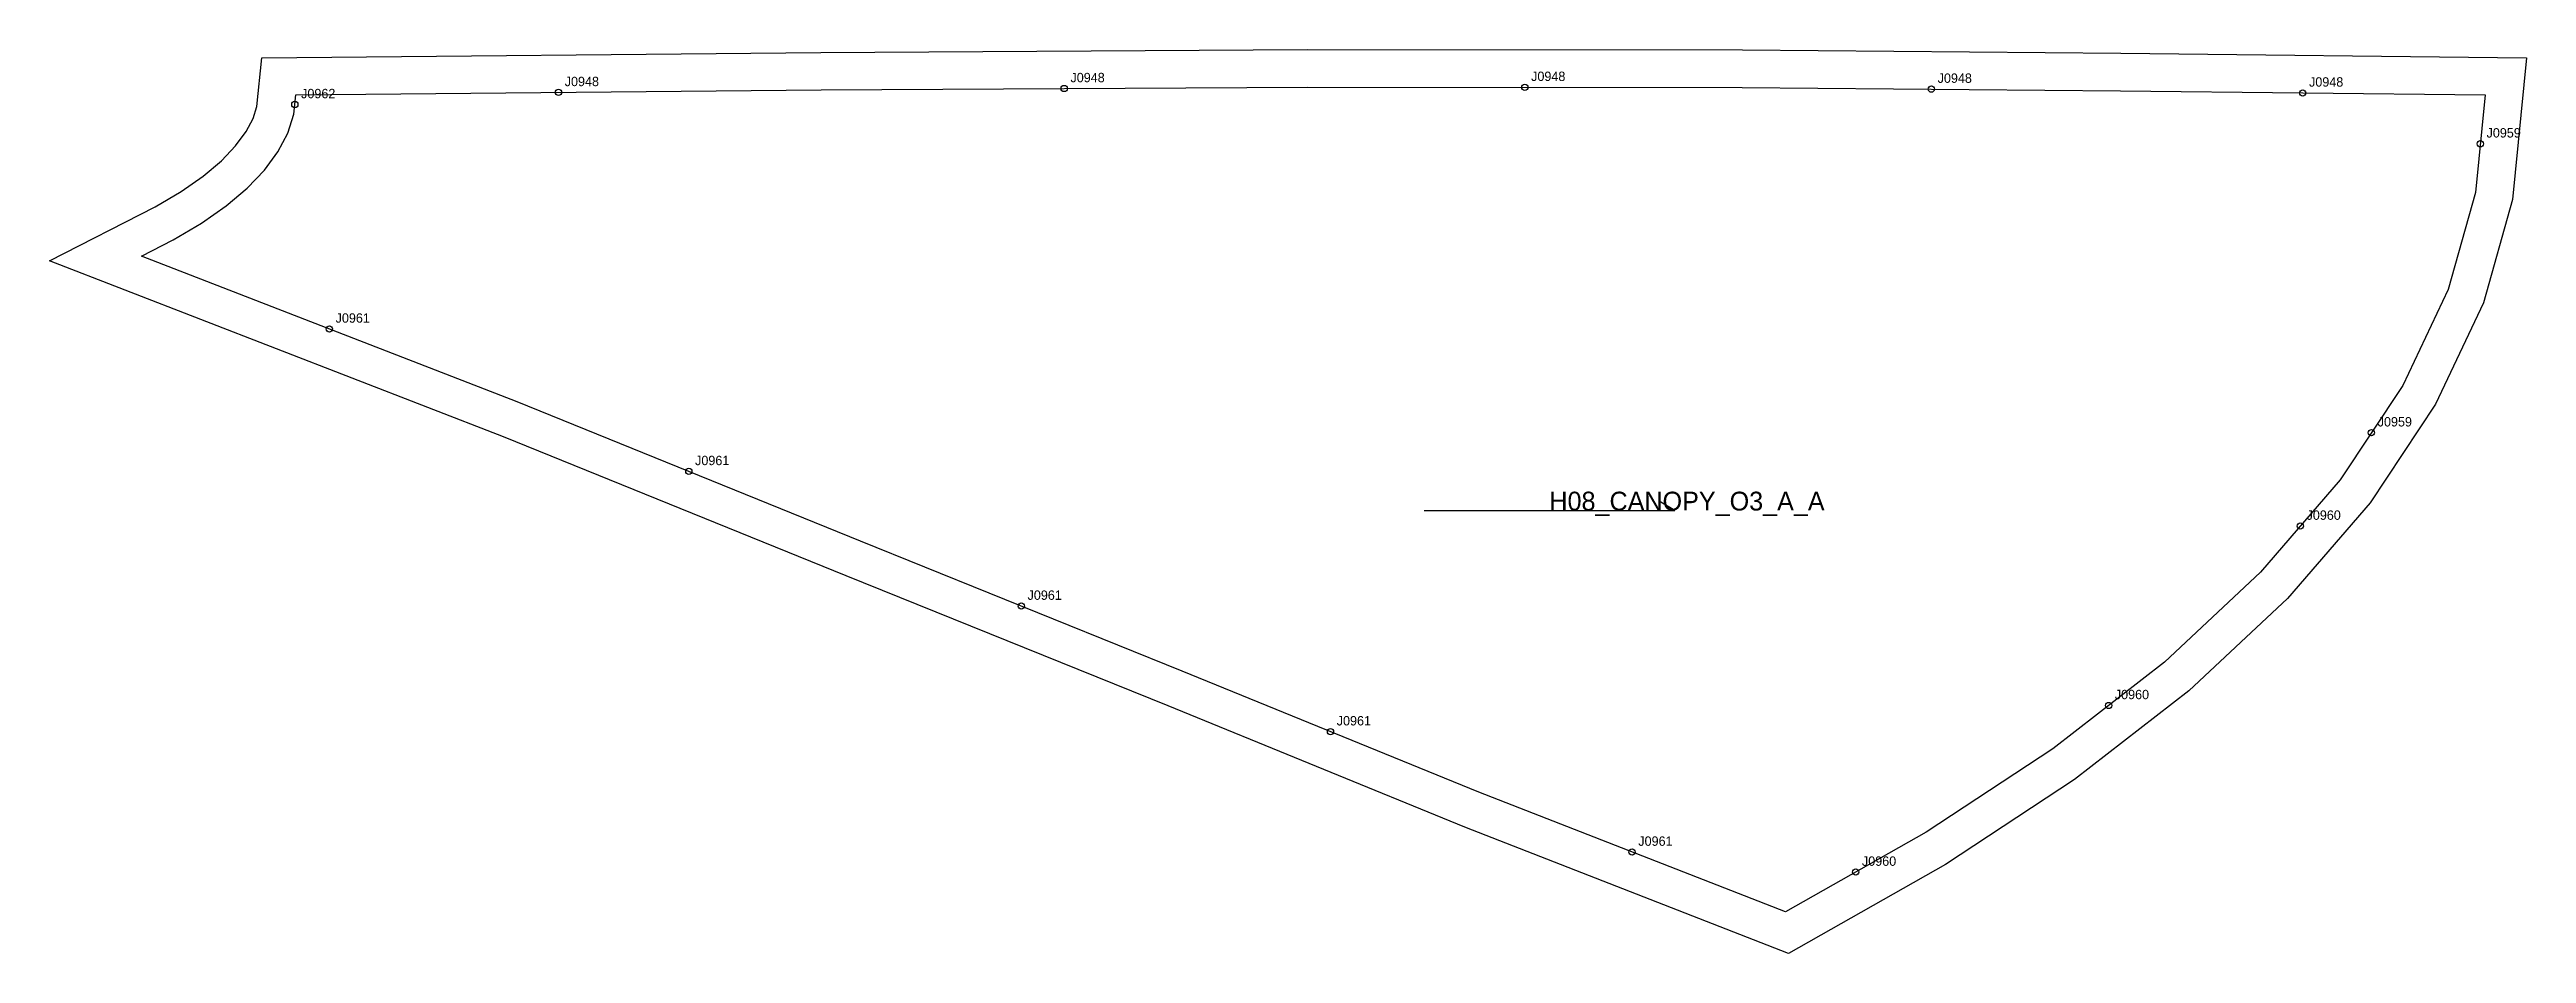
# Model space of a CAD drawing. Header units: millimetres. Extents: x -79 to 712, y -274 to 15.
import ezdxf

# ---------------------------------------------------------------- set-up
doc = ezdxf.new("R2010")
doc.units = ezdxf.units.MM
for name, color, linetype in [('CUT', 1, 'Continuous'), ('GRAIN', 3, 'Continuous'), ('LABEL', 7, 'Continuous'), ('NOTCH', 2, 'Continuous'), ('SEW', 5, 'Continuous')]:
    doc.layers.add(name, color=color, linetype=linetype)

msp = doc.modelspace()

# ---------------------------------------------------------------- linework, layer by layer
at = {"layer": 'CUT'}
msp.add_lwpolyline([(-10.85, 11.9), (167.58, 13.61), (322.88, 14.5), (461.82, 14.42), (582.61, 13.31), (712.09, 11.85), (707.67, -33.4), (698.32, -66.35), (683.08, -98.65), (662.18, -130.14), (635.85, -160.67), (604.32, -190.16), (567.83, -218.49), (526.66, -245.58), (476.46, -274.02), (373.17, -233.7), (278.45, -195.03), (175.7, -153.51), (66.28, -109.08), (-78.63, -52.95), (-44.91, -35.74), (-36.6, -30.81), (-29.56, -25.87), (-23.78, -20.98), (-19.24, -16.22), (-15.89, -11.69), (-13.66, -7.47), (-12.43, -3.64), (-10.85, 11.9)], close=True, dxfattribs=at)
at = {"layer": 'GRAIN'}
for p, q in [((360.18, -132.63), (440.18, -132.63)), ((440.18, -132.63), (435.18, -129.63))]:
    msp.add_line(p, q, dxfattribs=at)
at = {"layer": 'NOTCH'}
for centre in [(83.84, 0.81), (245.29, 2.06), (392.34, 2.46), (522.12, 1.87), (640.68, 0.66), (-0.31, -3.05), (697.35, -15.58), (10.7, -74.69), (662.6, -107.81), (125.45, -120.16), (639.89, -137.61), (231.59, -163.15), (578.68, -194.87), (330.29, -203.24), (426.56, -241.66), (497.95, -248.05)]:
    msp.add_circle(centre, 1, dxfattribs=at)
at = {"layer": 'SEW'}
msp.add_lwpolyline([(0, 0), (167.67, 1.61), (322.91, 2.5), (461.76, 2.42), (582.49, 1.31), (698.87, 0), (695.83, -31.16), (687.04, -62.12), (672.6, -92.75), (652.6, -122.87), (627.18, -152.35), (596.52, -181.01), (560.84, -208.72), (520.4, -235.34), (475.51, -260.77), (377.62, -222.56), (282.96, -183.91), (180.21, -142.38), (70.7, -97.93), (-49.29, -51.45), (-39.12, -46.25), (-30.09, -40.9), (-22.23, -35.38), (-15.54, -29.73), (-10.04, -23.96), (-5.7, -18.1), (-2.55, -12.14), (-0.62, -6.1)], close=True, dxfattribs=at)

# ---------------------------------------------------------------- texts
at = {"layer": 'LABEL'}
for s, height, p in [('J0962', 3, (1.69, -1.05)), ('J0948', 3, (85.84, 2.81)), ('J0948', 3, (247.29, 4.06)), ('J0948', 3, (394.34, 4.46)), ('J0948', 3, (524.12, 3.87)), ('J0948', 3, (642.68, 2.66)), ('J0959', 3, (699.35, -13.58)), ('J0961', 3, (12.7, -72.69)), ('J0959', 3, (664.6, -105.81)), ('J0961', 3, (127.45, -118.16)), ('H08_CANOPY_O3_A_A', 6, (400.18, -132.63)), ('J0960', 3, (641.89, -135.61)), ('J0961', 3, (233.59, -161.15)), ('J0960', 3, (580.68, -192.87)), ('J0961', 3, (332.29, -201.24)), ('J0961', 3, (428.56, -239.66)), ('J0960', 3, (499.95, -246.05))]:
    msp.add_text(s, height=height, dxfattribs=at).set_placement(p)

doc.saveas('drawing.dxf')
